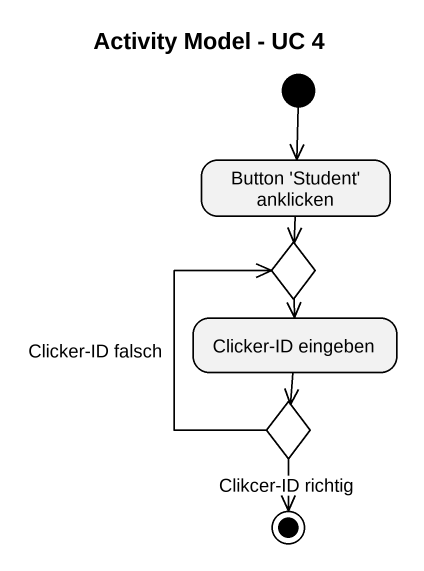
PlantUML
@startuml
title Activity Model - UC 4
hide empty description
state "Button 'Student' anklicken" as Button_Student_anklicken
state choice1 <<choice>>
state "Clicker-ID eingeben" as Clicker_ID_eingeben
state choice2 <<choice>>
[*] --> Button_Student_anklicken
Button_Student_anklicken --> choice1
choice1 --> Clicker_ID_eingeben
Clicker_ID_eingeben --> choice2
choice2 -up-> choice1 : Clicker-ID falsch
choice2 --> [*] : Clikcer-ID richtig
@enduml
